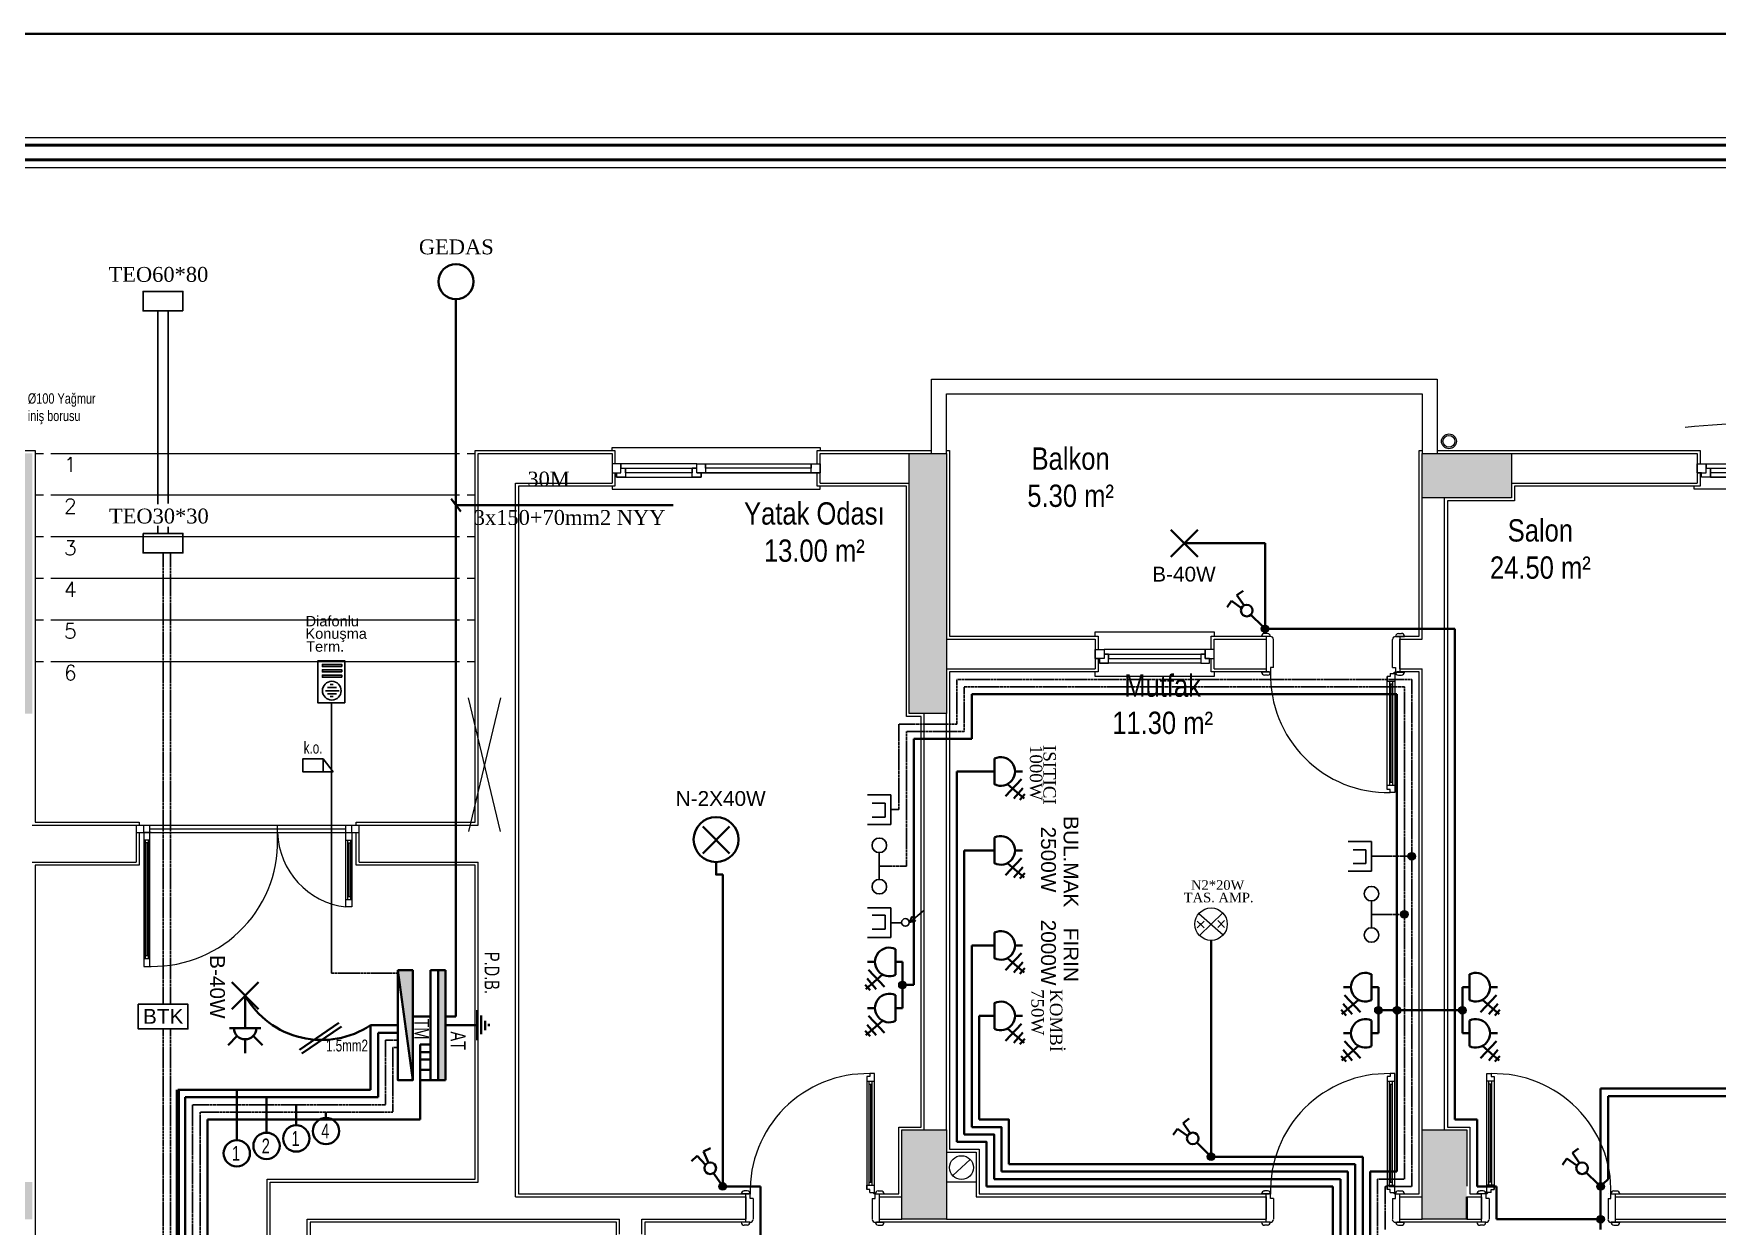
# Model space of a CAD drawing. Header units: metres. Extents: x 134072 to 172200, y 35728 to 38066.
# Drawn here: x 140836 to 141969, y 37264 to 38066 of the extents above; entities that cross this region are included whole.
import ezdxf
from ezdxf.enums import TextEntityAlignment as Align

# ---------------------------------------------------------------- set-up
doc = ezdxf.new("R2010")
doc.units = ezdxf.units.M
doc.linetypes.add('DASHED', pattern=[0.75, 0.5, -0.25])
for name, color, linetype in [('ANA', 10, 'Continuous'), ('den', 156, 'Continuous'), ('duvaR', 52, 'Continuous'), ('kapı', 129, 'Continuous'), ('Kolon', 175, 'Continuous'), ('pencere', 28, 'Continuous'), ('YAZI', 1, 'Continuous'), ('yazı', 7, 'Continuous')]:
    doc.layers.add(name, color=color, linetype=linetype)
for name, color, linetype, lineweight in [('baca', 161, 'Continuous', 20), ('Cizgi 20', 175, 'Continuous', 20), ('ELEKTRİK', 102, 'Continuous', 40), ('m_kuvvetliakım', 1, 'Continuous', 40), ('m_zayıfakım', 2, 'DASHED', 30), ('SEMBOL', 140, 'Continuous', 20), ('sıva', 145, 'Continuous', 5), ('Tarama 13', 221, 'Continuous', 13), ('Text 20', 253, 'Continuous', 20), ('Yagmur olugu', 201, 'Continuous', 15)]:
    doc.layers.add(name, color=color, linetype=linetype, lineweight=lineweight)
doc.styles.add('AKS', font='BOOKOS.TTF', dxfattribs={"height": 40})
doc.styles.add('BASLIK', font='arial.ttf', dxfattribs={"height": 0.08})
doc.styles.add('omr', font='ARIALN.TTF', dxfattribs={"height": 20})
doc.styles.add('ROMANT', font='arial.ttf', dxfattribs={"width": 0.75})
doc.styles.add('ROMANTUR', font='arial.ttf', dxfattribs={"width": 0.7})
doc.styles.get("Standard").update_dxf_attribs({"font": 'txt.shx'})
doc.styles.add('YAZI', font='times.ttf', dxfattribs={"height": 10.5})

# ---------------------------------------------------------------- blocks, each defined once
blk = doc.blocks.new('kapi')
at = {"layer": 'kapı'}
for p, q in [((42748.9, 28325.5), (42748.9, 28327.5)), ((42750.9, 28323.5), (42750.9, 28329.6)), ((42774.9, 28326.5), (42750.9, 28326.5)), ((42774.9, 28323.6), (42774.9, 28329.6)), ((42776.9, 28325.5), (42776.9, 28327.5)), ((42753.9, 28323.5), (42750.9, 28323.5)), ((42753.9, 28321.5), (42753.9, 28323.5)), ((42753.9, 28321.5), (42772.9, 28321.5)), ((42669.9, 28240), (42669.9, 28243)), ((42669.9, 28243), (42671.9, 28243)), ((42749.9, 28240), (42669.9, 28240)), ((42671.9, 28245), (42674.9, 28245)), ((42671.9, 28243), (42671.9, 28245)), ((42671.9, 28245), (42747.9, 28245)), ((42674.9, 28245), (42674.9, 28240)), ((42744.9, 28243.5), (42674.9, 28243.5)), ((42744.9, 28241.5), (42674.9, 28241.5)), ((42676.9, 28243.5), (42676.9, 28241.5)), ((42743, 28242.5), (42676.9, 28242.5)), ((42743, 28243.5), (42743, 28241.5)), ((42744.9, 28245), (42744.9, 28240)), ((42747.9, 28245), (42744.9, 28245)), ((42747.9, 28243), (42747.9, 28245)), ((42749.9, 28243), (42747.9, 28243)), ((42748.9, 28237.5), (42748.9, 28235.5)), ((42749.9, 28243), (42749.9, 28240)), ((42753.9, 28239.5), (42750.9, 28239.5)), ((42750.9, 28239.5), (42750.9, 28233.4)), ((42774.9, 28236.5), (42750.9, 28236.5)), ((42753.9, 28241.5), (42772.9, 28241.5)), ((42753.9, 28241.5), (42753.9, 28239.5)), ((42774.9, 28239.4), (42774.9, 28233.4)), ((42776.9, 28237.5), (42776.9, 28235.5))]:
    blk.add_line(p, q, dxfattribs=at)
blk.add_circle((42750.4, 28240), 0.5, dxfattribs=at)
for centre, radius, start, end in [((42751.1, 28327.5), 2.16, 94.4027, 179.1752), ((42774.8, 28327.5), 2.16, 0.8274, 85.5947), ((42748.9, 28244.5), 79, 88.5661, 181.1371), ((42750.9, 28325.5), 2, 180, 269.8869), ((42772.7, 28323.7), 2.19, 274.9061, 358.5815), ((42774.9, 28325.6), 2.01, 270.2023, 356.1969), ((42750.9, 28237.5), 2, 90.1131, 180), ((42751.1, 28235.5), 2.16, 180.8248, 265.5973), ((42772.7, 28239.3), 2.19, 1.4185, 85.0939), ((42774.9, 28237.4), 2.01, 3.8031, 89.7977), ((42774.8, 28235.5), 2.16, 274.4053, 359.1726)]:
    blk.add_arc(centre, radius, start, end, dxfattribs=at)
blk = doc.blocks.new('m-tablo')
at = {"layer": 'm_kuvvetliakım'}
blk.add_hatch(color=3, dxfattribs=at).paths.add_polyline_path([(37, 0), (37, 10), (-37, 0)])
at = {"layer": 'm_kuvvetliakım', "color": 3}
blk.add_line((37, 10), (-37, 0), dxfattribs=at)
blk.add_lwpolyline([(37, 10), (37, 0), (-37, 0), (-37, 10)], close=True, dxfattribs=at)
blk = doc.blocks.new('m-anatablo')
at = {"layer": 'm_kuvvetliakım'}
blk.add_hatch(color=3, dxfattribs=at).paths.add_polyline_path([(37, 0), (37, 5), (-37, 5), (-37, 0)])
at = {"layer": 'm_kuvvetliakım', "color": 3}
for p, q in [((-37, 0), (-37, 10)), ((-37, 10), (37, 10)), ((37, 5), (-37, 5)), ((37, 0), (-37, 0)), ((37, 10), (37, 0))]:
    blk.add_line(p, q, dxfattribs=at)
blk = doc.blocks.new('m-toprakçubuk')
at = {"layer": 'm_kuvvetliakım', "color": 3}
for p, q in [((0, 0.3), (0, -21.4)), ((10.1, -21.4), (-10.1, -21.4)), ((6.5, -24), (-6, -24)), ((3, -26.6), (-3.2, -26.6)), ((1, -29.2), (-0.7, -29.2))]:
    blk.add_line(p, q, dxfattribs=at)
blk = doc.blocks.new('m-btk')
at = {"layer": 'm_zayıfakım', "color": 2, "linetype": 'Continuous', "ltscale": 100}
blk.add_lwpolyline([(-16.7, 16.6), (16.7, 16.6), (16.7, 0), (-16.7, 0)], close=True, dxfattribs=at)
at = {"layer": 'm_zayıfakım', "color": 4, "linetype": 'Continuous', "ltscale": 100, "style": 'ROMANTUR', "flags": 8}
blk.add_attdef('BTK', text='', height=10, dxfattribs=at).set_placement((0.1, 3.3), align=Align.CENTER)
blk = doc.blocks.new('m-diafon')
at = {"layer": 'm_zayıfakım', "color": 1, "linetype": 'Continuous', "ltscale": 100}
for points in [[(9, 0), (-9, 0), (-9, -28.3), (9, -28.3)], [(7, -17.2), (-6, -17.2), (-6, -18.7), (7, -18.7)], [(7, -20.8), (-6, -20.8), (-6, -22.3), (7, -22.3)], [(7, -24.4), (-6, -24.4), (-6, -25.9), (7, -25.9)]]:
    blk.add_lwpolyline(points, close=True, dxfattribs=at)
for points in [[(5.2, -8.2), (-3.9, -8.2)], [(3.5, -6.1), (-2.6, -6.1)], [(3.5, -10.3), (-2.6, -10.3)], [(1.3, -4.2), (-0.9, -4.2)], [(1.3, -12.3), (-0.9, -12.3)]]:
    blk.add_lwpolyline(points, dxfattribs=at)
blk.add_circle((0.3, -8.2), 6.3, dxfattribs=at)
blk = doc.blocks.new('m-kapıotamat')
at = {"layer": 'm_zayıfakım', "color": 3, "linetype": 'Continuous', "ltscale": 100}
for p, q in [((20.4, -4.3), (13.6, 4.3)), ((13.6, -4.3), (20.4, -4.3))]:
    blk.add_line(p, q, dxfattribs=at)
blk.add_lwpolyline([(13.6, 4.3), (0, 4.3), (0, -4.3), (13.6, -4.3)], close=True, dxfattribs=at)
blk = doc.blocks.new('m-J1')
at = {"layer": 'm_kuvvetliakım'}
for p, q in [((-9, -9), (9, 9)), ((-9, 9), (9, -9))]:
    blk.add_line(p, q, dxfattribs=at)
blk = doc.blocks.new('m-sensör')
at = {"layer": 'm_kuvvetliakım', "color": 4}
for p, q in [((-5.3, 5.3), (-11.5, 11.5)), ((-0.1, 0), (-0.1, 10.6)), ((-0.1, 0), (-0.1, -10.6)), ((-7.5, 0), (-16.8, 0)), ((-5.3, -5.4), (-11.4, -11.6))]:
    blk.add_line(p, q, dxfattribs=at)
blk.add_arc((0, 0), 7.49, 90.2245, 269.7755, dxfattribs=at)
blk = doc.blocks.new('m-priz')
at = {"layer": 'm_kuvvetliakım'}
for p, q in [((0, 13.9), (0, 18.8)), ((16.7, 7.4), (5.3, 18.1)), ((8.5, 8.7), (18.2, 19.9)), ((18.2, 13), (11.2, 19.1)), ((19, 17.1), (15.3, 20.4)), ((8.7, 0), (-8.7, 0))]:
    blk.add_line(p, q, dxfattribs=at)
blk.add_arc((0, 4.2), 9.63, 333.9421, 206.0579, dxfattribs=at)
blk = doc.blocks.new('m-komutatör')
at = {"layer": 'm_kuvvetliakım', "color": 6}
for p, q in [((-24.8, 4), (-23.5, 12.1)), ((-12, 2), (-24.8, 4)), ((-12, -1.9), (-24.9, -4.1)), ((-24.9, -4.1), (-23.6, -12.2))]:
    blk.add_line(p, q, dxfattribs=at)
blk.add_circle((-6.2, 0), 6.17, dxfattribs=at)
blk = doc.blocks.new('m-anten')
at = {"layer": 'm_zayıfakım', "color": 30, "linetype": 'Continuous', "ltscale": 100}
for p, q in [((10, 0), (-10, 0)), ((-10, 0), (-10, -15.6)), ((10, -15.6), (10, 0)), ((-5, -3.7), (-5, -12.4)), ((4.4, -3.7), (-5, -3.7)), ((4.4, -12.4), (4.4, -3.7))]:
    blk.add_line(p, q, dxfattribs=at)
blk = doc.blocks.new('m-telefon')
at = {"layer": 'm_zayıfakım', "color": 2, "linetype": 'Continuous', "ltscale": 100}
blk.add_line((-9, 0), (9, 0), dxfattribs=at)
for centre in [(-13.9, 0), (13.9, 0)]:
    blk.add_circle(centre, 4.9, dxfattribs=at)
blk = doc.blocks.new('m-avize')
at = {"layer": 'm_kuvvetliakım', "color": 1}
for p, q in [((9, -9), (-9, 9)), ((-9, -9), (9, 9))]:
    blk.add_line(p, q, dxfattribs=at)
blk.add_circle((0, 0.3), 15.1, dxfattribs=at)
blk = doc.blocks.new('m-tv')
at = {"layer": 'm_zayıfakım', "color": 30, "linetype": 'Continuous', "ltscale": 100}
for p, q in [((-0.2, 12.7), (-8.3, 22.3)), ((-1, 16.7), (-4.1, 14.2)), ((-0.2, 12.7), (-4.1, 14.2)), ((-0.2, 12.7), (-1, 16.7)), ((10, 0), (-10, 0)), ((-10, 0), (-10, -15.6)), ((0, 0), (0, 7.4)), ((10, 0), (10, -15.6)), ((10, -15.6), (10, 0)), ((-5, -3.7), (-5, -12.4)), ((4.4, -3.7), (-5, -3.7)), ((4.4, -12.4), (4.4, -3.7))]:
    blk.add_line(p, q, dxfattribs=at)
blk.add_circle((-0.2, 9.9), 2.55, dxfattribs=at)

msp = doc.modelspace()

# ---------------------------------------------------------------- hatches: boundary and pattern name
at = {"layer": 'SEMBOL'}
for points in [[(141666.9, 37666.1, -1), (141661.8, 37666.1, -1)], [(141765.5, 37513.2, -1), (141760.4, 37513.2, -1)], [(141760.5, 37474.1, -1), (141755.4, 37474.1, -1)], [(141423, 37426.6, -1), (141417.9, 37426.6, -1)], [(141743.2, 37409.6, -1), (141738.1, 37409.6, -1)], [(141755.6, 37409.6, -1), (141750.5, 37409.6, -1)], [(141794.5, 37409.6, 1), (141799.6, 37409.6, 1)], [(141630.6, 37311.1, -1), (141625.5, 37311.1, -1)], [(141297, 37291.5, -1), (141302, 37290.6, -1)], [(141892.5, 37291.1, -1), (141887.4, 37291.1, -1)], [(141892.5, 37269.1, -1), (141887.4, 37269.1, -1)]]:
    msp.add_hatch(color=1, dxfattribs=at).paths.add_polyline_path(points)
at = {"layer": 'Tarama 13'}
h = msp.add_hatch(dxfattribs=at)
h.set_pattern_fill('ANSI33,_O', color=256, scale=2)
h.set_pattern_definition([(45, (114691.315, 22063.553), (-8.980256, 8.980256), []), (45, (114700.295, 22063.553), (-8.980256, 8.980256), [6.35, -3.175])])
h.paths.add_polyline_path([(140035, 37659.1), (140005, 37659.1), (140005, 37599.1), (140035, 37599.1)])
h.paths.add_polyline_path([(140490, 37659.1), (140460, 37659.1), (140460, 37599.1), (140490, 37599.1)])
h.paths.add_polyline_path([(140835, 37784.1), (140810, 37784.1), (140810, 37609.1), (140835, 37609.1)])
h.paths.add_polyline_path([(141450, 37784.1), (141425, 37784.1), (141425, 37609.1), (141450, 37609.1)])
h.paths.add_polyline_path([(141450, 37329.1), (141420, 37329.1), (141420, 37269.1), (141450, 37269.1)])
h.paths.add_polyline_path([(141450, 37084.1), (141425, 37084.1), (141425, 37009.1), (141450, 37009.1)])
h.paths.add_polyline_path([(140835, 37084.1), (140810, 37084.1), (140810, 37009.1), (140835, 37009.1)])
h.paths.add_polyline_path([(140835, 37294.1), (140605, 37294.1), (140605, 37269.1), (140835, 37269.1)])
h.paths.add_polyline_path([(140490, 37084.1), (140315, 37084.1), (140315, 37059.1), (140490, 37059.1)])
h.paths.add_polyline_path([(140035, 37119.1), (140005, 37119.1), (140005, 37059.1), (140035, 37059.1)])
h.paths.add_polyline_path([(140835, 36859.1), (140810, 36859.1), (140810, 36784.1), (140835, 36784.1)])
h.paths.add_polyline_path([(140835, 36599.1), (140805, 36599.1), (140805, 36539.1), (140835, 36539.1)])
h.paths.add_polyline_path([(140835, 36259.1), (140810, 36259.1), (140810, 36084.1), (140835, 36084.1)])
h.paths.add_polyline_path([(140365, 36214.1), (140305, 36214.1), (140305, 36184.1), (140365, 36184.1)])
h.paths.add_polyline_path([(140035, 36244.1), (140005, 36244.1), (140005, 36184.1), (140035, 36184.1)])
h.paths.add_polyline_path([(140035, 36634.1), (140005, 36634.1), (140005, 36574.1), (140035, 36574.1)])
h.paths.add_polyline_path([(140365, 36599.1), (140305, 36599.1), (140305, 36569.1), (140365, 36569.1)])
h.paths.add_polyline_path([(141450, 36599.1), (141420, 36599.1), (141420, 36539.1), (141450, 36539.1)])
h.paths.add_polyline_path([(141450, 36259.1), (141425, 36259.1), (141425, 36084.1), (141450, 36084.1)])
h.paths.add_polyline_path([(141830, 36114.1), (141770, 36114.1), (141770, 36084.1), (141830, 36084.1)])
h.paths.add_polyline_path([(141800, 36599.1), (141770, 36599.1), (141770, 36539.1), (141800, 36539.1)])
h.paths.add_polyline_path([(141930, 36809.1), (141755, 36809.1), (141755, 36784.1), (141930, 36784.1)])
h.paths.add_polyline_path([(141450, 36859.1), (141425, 36859.1), (141425, 36784.1), (141450, 36784.1)])
h.paths.add_polyline_path([(142320, 36114.1), (142260, 36114.1), (142260, 36084.1), (142320, 36084.1)])
h.paths.add_polyline_path([(142420, 36599.1), (142295, 36599.1), (142295, 36574.1), (142420, 36574.1)])
h.paths.add_polyline_path([(142420, 36964.1), (142390, 36964.1), (142390, 36904.1), (142420, 36904.1)])
h.paths.add_polyline_path([(142420, 37294.1), (142295, 37294.1), (142295, 37269.1), (142420, 37269.1)])
h.paths.add_polyline_path([(141800, 37329.1), (141770, 37329.1), (141770, 37269.1), (141800, 37269.1)])
h.paths.add_polyline_path([(141930, 37084.1), (141755, 37084.1), (141755, 37059.1), (141930, 37059.1)])
h.paths.add_polyline_path([(142320, 37784.1), (142260, 37784.1), (142260, 37754.1), (142320, 37754.1)])
h.paths.add_polyline_path([(141830, 37784.1), (141770, 37784.1), (141770, 37754.1), (141830, 37754.1)])

# ---------------------------------------------------------------- linework, layer by layer
at = {"lineweight": 20}
for p, q in [((137518.3, 37996.4, 127785.9), (153740.3, 37996.4, 127785.9)), ((139766.6, 37976.4, 127785.9), (142625.2, 37976.4, 127785.9))]:
    msp.add_line(p, q, dxfattribs=at)
at = {"lineweight": 50}
for p, q in [((137523.3, 37991.4, 127785.9), (153732.7, 37991.4, 127785.9)), ((139761.6, 37981.4, 127785.9), (142630.2, 37981.4, 127785.9))]:
    msp.add_line(p, q, dxfattribs=at)
for p, q in [((141150, 37619.6), (141128.4, 37529.8)), ((141150, 37529.8), (141128.4, 37619.6))]:
    msp.add_line(p, q)
at = {"layer": 'ANA'}
for p, q in [((141623.3, 37469.6), (141618.7, 37465)), ((141618.7, 37469.6), (141623.3, 37465)), ((141632.5, 37469.9), (141637, 37465.3)), ((141637, 37469.9), (141632.5, 37465.3))]:
    msp.add_line(p, q, dxfattribs=at)
msp.add_circle((141628, 37467.5), 10.9, dxfattribs=at)
at = {"layer": 'baca', "linetype": 'ByBlock'}
for p, q in [((141450, 37314.1), (141470, 37314.1)), ((141470, 37314.1), (141470, 37294.1))]:
    msp.add_line(p, q, dxfattribs=at)
at = {"layer": 'baca'}
msp.add_line((141466, 37309.2), (141454.2, 37298.4), dxfattribs=at)
msp.add_circle((141460.1, 37303.8), 8, dxfattribs=at)
at = {"layer": 'Cizgi 20'}
for points in [[(141440, 37784.1), (141440, 37834.1), (141780, 37834.1), (141780, 37784.1)], [(141450, 37784.1), (141450, 37824.1), (141770, 37824.1), (141770, 37784.1)]]:
    msp.add_lwpolyline(points, dxfattribs=at)
at = {"layer": 'den'}
for p, q in [((140837, 37784.1), (140842.5, 37784.1)), ((140847.5, 37784.1), (141122.5, 37784.1)), ((140847.5, 37784.1), (141122.5, 37784.1)), ((141127.5, 37784.1), (141133, 37784.1)), ((140837, 37756.1), (140842.5, 37756.1)), ((140847.5, 37756.1), (141122.5, 37756.1)), ((141127.5, 37756.1), (141133, 37756.1)), ((140837, 37728.1), (140842.5, 37728.1)), ((140847.5, 37728.1), (141122.5, 37728.1)), ((141127.5, 37728.1), (141133, 37728.1)), ((140837, 37700.1), (140842.5, 37700.1)), ((140847.5, 37700.1), (141122.5, 37700.1)), ((141127.5, 37700.1), (141133, 37700.1)), ((140837, 37672.1), (140842.5, 37672.1)), ((140847.5, 37672.1), (141122.5, 37672.1)), ((141127.5, 37672.1), (141133, 37672.1)), ((140837, 37644.1), (140842.5, 37644.1)), ((140847.5, 37644.1), (141122.5, 37644.1)), ((140847.5, 37644.1), (141122.5, 37644.1)), ((141127.5, 37644.1), (141133, 37644.1))]:
    msp.add_line(p, q, dxfattribs=at)
at = {"layer": 'den', "lineweight": 5}
for points in [[(141225, 37786.1), (141225, 37788.1), (141365, 37788.1), (141365, 37786.1)], [(141225, 37762.1), (141225, 37760.1), (141365, 37760.1), (141365, 37762.1)], [(142137, 37762.1), (142137, 37760.1), (141953, 37760.1), (141953, 37762.1)], [(141550, 37661.1), (141550, 37664.1), (141630, 37664.1), (141630, 37661.1)], [(141630, 37637.1), (141630, 37634.1), (141550, 37634.1), (141550, 37637.1)]]:
    msp.add_lwpolyline(points, dxfattribs=at)
msp.add_arc((142045, 36727.3), 1078.7, 84.7877, 95.2123, dxfattribs=at)
at = {"layer": 'duvaR'}
for p, q in [((141135, 37784.1), (141225, 37784.1)), ((141135, 37534.1), (141135, 37784.1)), ((141225, 37784.1), (141225, 37764.1)), ((141365, 37784.1), (141425, 37784.1)), ((141365, 37764.1), (141365, 37784.1)), ((141830, 37784.1), (141955, 37784.1)), ((141955, 37784.1), (141955, 37764.1)), ((141160, 37284.1), (141160, 37764.1)), ((141160, 37764.1), (141225, 37764.1)), ((141365, 37764.1), (141425, 37764.1)), ((141830, 37764.1), (141955, 37764.1)), ((141770, 37659.1), (141770, 37754.1)), ((141785, 37329.1), (141785, 37754.1)), ((141450, 37659.1), (141550, 37659.1)), ((141550, 37659.1), (141550, 37639.1)), ((141630, 37659.1), (141665, 37659.1)), ((141630, 37639.1), (141630, 37659.1)), ((141665, 37659.1), (141665, 37639.1)), ((141755, 37659.1), (141770, 37659.1)), ((141755, 37639.1), (141755, 37659.1)), ((141450, 37639.1), (141550, 37639.1)), ((141630, 37639.1), (141665, 37639.1)), ((141755, 37639.1), (141770, 37639.1)), ((141770, 37329.1), (141770, 37639.1)), ((141435, 37329.1), (141435, 37609.1)), ((141450, 37329.1), (141450, 37609.1)), ((140835, 37534.1), (140905, 37534.1)), ((140905, 37534.1), (140905, 37509.1)), ((141055, 37534.1), (141135, 37534.1)), ((141055, 37509.1), (141055, 37534.1)), ((140835, 37509.1), (140905, 37509.1)), ((141055, 37509.1), (141135, 37509.1)), ((141135, 37294.1), (141135, 37509.1)), ((140995, 37294.1), (141135, 37294.1)), ((140995, 37009.1), (140995, 37294.1)), ((141470, 37294.1), (141450, 37294.1)), ((141470, 37294.1), (141470, 37284.1)), ((141160, 37284.1), (141245, 37284.1)), ((141245, 37284.1), (141315, 37284.1)), ((141315, 37284.1), (141315, 37269.1)), ((141405, 37284.1), (141420, 37284.1)), ((141405, 37269.1), (141405, 37284.1)), ((141470, 37284.1), (141665, 37284.1)), ((141665, 37284.1), (141665, 37269.1)), ((141755, 37284.1), (141770, 37284.1)), ((141755, 37269.1), (141755, 37284.1)), ((141800, 37284.1), (141810, 37284.1)), ((141810, 37284.1), (141810, 37269.1)), ((141900, 37284.1), (142040, 37284.1)), ((141900, 37269.1), (141900, 37284.1)), ((141020, 37269.1), (141135, 37269.1)), ((141020, 37034.1), (141020, 37269.1)), ((141135, 37269.1), (141230, 37269.1)), ((141230, 37259.1), (141230, 37269.1)), ((141245, 37259.1), (141245, 37269.1)), ((141245, 37269.1), (141315, 37269.1)), ((141405, 37269.1), (141420, 37269.1)), ((141450, 37269.1), (141665, 37269.1)), ((141755, 37269.1), (141770, 37269.1)), ((141800, 37269.1), (141810, 37269.1)), ((141900, 37269.1), (142040, 37269.1))]:
    msp.add_line(p, q, dxfattribs=at)
at = {"layer": 'ELEKTRİK'}
msp.add_line((135359.3, 38066.3, 127785.9), (172199.8, 38066.3, 127785.9), dxfattribs=at)
at = {"layer": 'kapı', "lineweight": 5}
for p, q in [((140905, 37534.1), (141000, 37534.1)), ((140910, 37529.1), (140910, 37534.1)), ((140914, 37529.1), (140914, 37534.1)), ((141000, 37529.1), (141000, 37534.1)), ((141000, 37534.1), (141055, 37534.1)), ((141046, 37529.1), (141046, 37534.1)), ((141050, 37529.1), (141050, 37534.1)), ((140905, 37529.1), (141055, 37529.1)), ((140915, 37529.1), (140910, 37529.1)), ((140910, 37529.1), (140910, 37439.1)), ((140914, 37524.1), (140910, 37524.1)), ((140911, 37524.1), (140911, 37444.1)), ((140913, 37524.1), (140913, 37444.1)), ((140914, 37531.6), (141046, 37531.6)), ((140914, 37439.1), (140914, 37529.1)), ((141045, 37529.1), (141050, 37529.1)), ((141046, 37479.1), (141046, 37529.1)), ((141046, 37524.1), (141050, 37524.1)), ((141047, 37524.1), (141047, 37484.1)), ((141049, 37524.1), (141049, 37484.1)), ((141050, 37529.1), (141050, 37479.1)), ((140913, 37522.1), (140911, 37522.1)), ((140912, 37522.1), (140912, 37446.1)), ((141047, 37522.1), (141049, 37522.1)), ((141048, 37522.1), (141048, 37486.1)), ((141046, 37484.1), (141050, 37484.1)), ((141050, 37479.1), (141046, 37479.1)), ((141047, 37486.1), (141049, 37486.1)), ((140914, 37444.1), (140910, 37444.1)), ((140913, 37446.1), (140911, 37446.1)), ((140910, 37439.1), (140915, 37439.1))]:
    msp.add_line(p, q, dxfattribs=at)
at = {"layer": 'kapı'}
for p, q in [((141396.5, 37365), (141396.5, 37362)), ((141398.5, 37365), (141396.5, 37365)), ((141396.5, 37365), (141396.5, 37289.1)), ((141401.5, 37367), (141398.5, 37367)), ((141398.5, 37367), (141398.5, 37365)), ((141401.5, 37287.1), (141401.5, 37367)), ((141746.5, 37365), (141746.5, 37362)), ((141748.5, 37365), (141746.5, 37365)), ((141746.5, 37365), (141746.5, 37289.1)), ((141751.5, 37367), (141748.5, 37367)), ((141748.5, 37367), (141748.5, 37365)), ((141751.5, 37287.1), (141751.5, 37367)), ((141813.4, 37367), (141816.4, 37367)), ((141813.4, 37287.1), (141813.4, 37367)), ((141816.4, 37367), (141816.4, 37365)), ((141816.4, 37365), (141818.4, 37365)), ((141818.4, 37365), (141818.4, 37362)), ((141818.4, 37365), (141818.4, 37289.1)), ((141396.5, 37362), (141401.5, 37362)), ((141398, 37292.1), (141398, 37362)), ((141398, 37360), (141400, 37360)), ((141399, 37294), (141399, 37360)), ((141400, 37292.1), (141400, 37362)), ((141746.5, 37362), (141751.5, 37362)), ((141748, 37292.1), (141748, 37362)), ((141748, 37360), (141750, 37360)), ((141749, 37294), (141749, 37360)), ((141750, 37292.1), (141750, 37362)), ((141818.4, 37362), (141813.4, 37362)), ((141814.9, 37292.1), (141814.9, 37362)), ((141816.9, 37360), (141814.9, 37360)), ((141815.9, 37294), (141815.9, 37360)), ((141816.9, 37292.1), (141816.9, 37362)), ((141318, 37286.1), (141311.8, 37286.1)), ((141316, 37288.1), (141314, 37288.1)), ((141315, 37267.1), (141315, 37286.1)), ((141318, 37283.1), (141318, 37286.1)), ((141396.5, 37292.1), (141401.5, 37292.1)), ((141396.5, 37289.1), (141396.5, 37292.1)), ((141398.5, 37289.1), (141396.5, 37289.1)), ((141398, 37294), (141400, 37294)), ((141398.5, 37287.1), (141398.5, 37289.1)), ((141398.5, 37287.1), (141401.5, 37287.1)), ((141402, 37283.1), (141402, 37286.1)), ((141402, 37286.1), (141408.1, 37286.1)), ((141404, 37288.1), (141406, 37288.1)), ((141405, 37267.1), (141405, 37286.1)), ((141668, 37286.1), (141661.8, 37286.1)), ((141666, 37288.1), (141664, 37288.1)), ((141665, 37267.1), (141665, 37286.1)), ((141668, 37283.1), (141668, 37286.1)), ((141746.5, 37292.1), (141751.5, 37292.1)), ((141746.5, 37289.1), (141746.5, 37292.1)), ((141748.5, 37289.1), (141746.5, 37289.1)), ((141748, 37294), (141750, 37294)), ((141748.5, 37287.1), (141748.5, 37289.1)), ((141748.5, 37287.1), (141751.5, 37287.1)), ((141752, 37283.1), (141752, 37286.1)), ((141752, 37286.1), (141758.1, 37286.1)), ((141754, 37288.1), (141756, 37288.1)), ((141755, 37267.1), (141755, 37286.1)), ((141813, 37286.1), (141806.8, 37286.1)), ((141811, 37288.1), (141809, 37288.1)), ((141810, 37267.1), (141810, 37286.1)), ((141813, 37283.1), (141813, 37286.1)), ((141818.4, 37292.1), (141813.4, 37292.1)), ((141816.4, 37287.1), (141813.4, 37287.1)), ((141816.9, 37294), (141814.9, 37294)), ((141816.4, 37289.1), (141818.4, 37289.1)), ((141816.4, 37287.1), (141816.4, 37289.1)), ((141818.4, 37289.1), (141818.4, 37292.1)), ((141897, 37283.1), (141897, 37286.1)), ((141897, 37286.1), (141903.1, 37286.1)), ((141899, 37288.1), (141901, 37288.1)), ((141900, 37267.1), (141900, 37286.1)), ((141320, 37283.1), (141318, 37283.1)), ((141320, 37283.1), (141320, 37269.1)), ((141400, 37283.1), (141400, 37269.1)), ((141400, 37283.1), (141402, 37283.1)), ((141670, 37283.1), (141668, 37283.1)), ((141670, 37283.1), (141670, 37269.1)), ((141750, 37283.1), (141750, 37269.1)), ((141750, 37283.1), (141752, 37283.1)), ((141815, 37283.1), (141813, 37283.1)), ((141815, 37283.1), (141815, 37269.1)), ((141895, 37283.1), (141895, 37269.1)), ((141895, 37283.1), (141897, 37283.1)), ((141317.8, 37267.1), (141311.8, 37267.1)), ((141316, 37265.1), (141314, 37265.1)), ((141402.1, 37267.1), (141408.1, 37267.1)), ((141404, 37265.1), (141406, 37265.1)), ((141667.8, 37267.1), (141661.8, 37267.1)), ((141666, 37265.1), (141664, 37265.1)), ((141752.1, 37267.1), (141758.1, 37267.1)), ((141754, 37265.1), (141756, 37265.1)), ((141812.8, 37267.1), (141806.8, 37267.1)), ((141811, 37265.1), (141809, 37265.1)), ((141897.1, 37267.1), (141903.1, 37267.1)), ((141899, 37265.1), (141901, 37265.1))]:
    msp.add_line(p, q, dxfattribs=at)
for centre in [(141401.5, 37286.6), (141751.5, 37286.6), (141813.4, 37286.6)]:
    msp.add_circle(centre, 0.5, dxfattribs=at)
at = {"layer": 'kapı', "lineweight": 5}
for centre, radius, start, end in [((140916.1, 37523.1), 84, 269.2039, 4.0414), ((141052.2, 37531), 52.3, 182.092, 263.1361)]:
    msp.add_arc(centre, radius, start, end, dxfattribs=at)
at = {"layer": 'kapı'}
for centre, radius, start, end in [((141396.9, 37288), 79, 88.8629, 181.4339), ((141746.9, 37288), 79, 88.8629, 181.4339), ((141818, 37288), 79, 358.5661, 91.1371), ((141314, 37285.9), 2.16, 90.8248, 175.5973), ((141316, 37286.1), 2, 0.1131, 90), ((141404, 37286.1), 2, 90, 179.8869), ((141405.9, 37285.9), 2.16, 4.4027, 89.1752), ((141664, 37285.9), 2.16, 90.8248, 175.5973), ((141666, 37286.1), 2, 0.1131, 90), ((141754, 37286.1), 2, 90, 179.8869), ((141755.9, 37285.9), 2.16, 4.4027, 89.1752), ((141809, 37285.9), 2.16, 90.8248, 175.5973), ((141811, 37286.1), 2, 0.1131, 90), ((141899, 37286.1), 2, 90, 179.8869), ((141900.9, 37285.9), 2.16, 4.4027, 89.1752), ((141314, 37267.2), 2.16, 184.4053, 269.1726), ((141315.8, 37267.1), 2.01, 273.8031, 359.7977), ((141317.8, 37269.2), 2.19, 271.4185, 355.0939), ((141402.1, 37269.2), 2.19, 184.9061, 268.5815), ((141404.1, 37267.1), 2.01, 180.2023, 266.1969), ((141405.9, 37267.2), 2.16, 270.8274, 355.5947), ((141664, 37267.2), 2.16, 184.4053, 269.1726), ((141665.8, 37267.1), 2.01, 273.8031, 359.7977), ((141667.8, 37269.2), 2.19, 271.4185, 355.0939), ((141752.1, 37269.2), 2.19, 184.9061, 268.5815), ((141754.1, 37267.1), 2.01, 180.2023, 266.1969), ((141755.9, 37267.2), 2.16, 270.8274, 355.5947), ((141809, 37267.2), 2.16, 184.4053, 269.1726), ((141810.8, 37267.1), 2.01, 273.8031, 359.7977), ((141812.8, 37269.2), 2.19, 271.4185, 355.0939), ((141897.1, 37269.2), 2.19, 184.9061, 268.5815), ((141899.1, 37267.1), 2.01, 180.2023, 266.1969), ((141900.9, 37267.2), 2.16, 270.8274, 355.5947)]:
    msp.add_arc(centre, radius, start, end, dxfattribs=at)
at = {"layer": 'Kolon'}
for p, q in [((141425, 37609.1), (141425, 37784.1)), ((141425, 37784.1), (141450, 37784.1)), ((141450, 37784.1), (141450, 37609.1)), ((141770, 37754.1), (141770, 37784.1)), ((141770, 37784.1), (141830, 37784.1)), ((141830, 37784.1), (141830, 37754.1)), ((141830, 37754.1), (141770, 37754.1)), ((141450, 37609.1), (141425, 37609.1)), ((141420, 37269.1), (141420, 37329.1)), ((141420, 37329.1), (141450, 37329.1)), ((141450, 37329.1), (141450, 37269.1)), ((141770, 37329.1), (141800, 37329.1)), ((141770, 37269.1), (141770, 37329.1)), ((141800, 37329.1), (141800, 37291.3)), ((141800, 37284.1), (141800, 37269.1)), ((141450, 37269.1), (141420, 37269.1)), ((141800, 37269.1), (141770, 37269.1))]:
    msp.add_line(p, q, dxfattribs=at)
at = {"layer": 'm_kuvvetliakım'}
for p, q in [((141120, 37465.2), (141120, 37887.8)), ((141467, 37592.1), (141467, 37622.1)), ((141753, 37301.1), (141753, 37622.1)), ((141428, 37426.6), (141428, 37592.1)), ((141467, 37592.1), (141428, 37592.1)), ((141482.3, 37570.2), (141457, 37570.2)), ((141482.3, 37517.1), (141462, 37517.1)), ((141120, 37465.2), (141120, 37405.5)), ((141482.3, 37453.2), (141467, 37453.2)), ((141420.4, 37442.1), (141415.7, 37442.1)), ((141420.4, 37442.1), (141420.4, 37411.1)), ((141740.6, 37425.1), (141735.9, 37425.1)), ((141740.6, 37425.1), (141740.6, 37394.1)), ((141797.1, 37425.1), (141797.1, 37394.1)), ((141797.1, 37425.1), (141801.8, 37425.1)), ((141420.4, 37411.1), (141415.7, 37411.1)), ((141753.1, 37409.6), (141740.6, 37409.6)), ((141753.1, 37409.6), (141775.1, 37409.6)), ((141760.1, 37409.6), (141775.1, 37409.6)), ((141775.1, 37409.6), (141794.5, 37409.6)), ((141103, 37405.5), (141091, 37405.5)), ((141112.7, 37405.5), (141120, 37405.5)), ((141482.3, 37405.8), (141472, 37405.8)), ((141081.1, 37394.5), (141067.6, 37394.5)), ((141067.6, 37394.5), (141067.6, 37351.1)), ((141740.6, 37394.1), (141735.9, 37394.1)), ((141797.1, 37394.1), (141801.8, 37394.1)), ((141103, 37386.5), (141096, 37386.5)), ((141096, 37386.5), (141096, 37376.5)), ((141103, 37381.5), (141096, 37381.5)), ((141103, 37376.5), (141096, 37376.5)), ((141096, 37376.5), (141096, 37362.5)), ((141103, 37369.5), (141096, 37369.5)), ((141103, 37362.5), (141096, 37362.5)), ((141096, 37362.5), (141096, 37356.1)), ((141096, 37336.1), (141096, 37356.1)), ((141067.6, 37351.1), (140937.9, 37351.1)), ((140937.9, 37351.1), (140937.9, 36921)), ((141096, 37336.1), (140952.9, 37336.1)), ((140952.9, 37336.1), (140952.9, 36936)), ((141715, 37296.1), (141715, 37237.1)), ((141720, 37301.1), (141720, 37242.1)), ((141725, 37247.1), (141725, 37306.1)), ((141735, 37301.1), (141753, 37301.1)), ((141735, 37252.1), (141735, 37301.1)), ((141710, 37291.1), (141710, 37232.1)), ((141800, 37284.1), (141800, 37269.1))]:
    msp.add_line(p, q, dxfattribs=at)
at = {"layer": 'm_kuvvetliakım', "color": 4}
for p, q in [((141116.8, 37753.5), (141123.3, 37745.1)), ((141120, 37749.3), (141266.1, 37749.3)), ((140978.2, 37397.6), (140978.2, 37419.4))]:
    msp.add_line(p, q, dxfattribs=at)
at = {"layer": 'm_kuvvetliakım', "color": 6}
for p, q in [((141654.8, 37675.6), (141662.5, 37667.9)), ((141618.5, 37320.6), (141626.2, 37312.9)), ((141293.3, 37300.1), (141298.1, 37293.2)), ((141880.4, 37300.6), (141888.2, 37292.9))]:
    msp.add_line(p, q, dxfattribs=at)
at = {"layer": 'm_kuvvetliakım', "color": 5}
for p, q in [((141664.3, 37666.1), (141792, 37666.1)), ((141792, 37666.1), (141792, 37336.1)), ((141299.5, 37500.8), (141299.5, 37293.6)), ((141620.9, 37467.4), (141621.2, 37467.4)), ((141628, 37456.6), (141628, 37311.1)), ((141041.3, 37401.1), (141014.8, 37383.1)), ((141043, 37398.6), (141016.4, 37380.6)), ((141081.1, 37399.5), (141062.6, 37399.5)), ((141062.6, 37399.5), (141062.6, 37356.1)), ((140933, 37356.1), (141062.6, 37356.1)), ((140972.6, 37322.3), (140972.6, 37356.1)), ((141890, 37293.6), (141890, 37356.9)), ((141890, 37356.9), (142003.1, 37356.9)), ((140992.6, 37327.3), (140992.6, 37351.1)), ((141012.6, 37332.3), (141012.6, 37346.1)), ((141895, 37296.1), (141895, 37351.9)), ((141895, 37351.9), (142062.7, 37351.9)), ((141032.6, 37337.3), (141032.6, 37341.1)), ((141792, 37336.1), (141807, 37336.1)), ((141807, 37336.1), (141807, 37291.1)), ((141730, 37252.1), (141730, 37311.1)), ((141299.5, 37298.6), (141299.5, 37293.6)), ((141891.8, 37292.9), (141895, 37296.1)), ((141299.5, 37291.1), (141325, 37291.1)), ((141325, 37291.1), (141325, 37181.1)), ((141807, 37291.1), (141820, 37291.1)), ((141820, 37291.1), (141820, 37269.1)), ((141890, 37288.5), (141890, 37262.1))]:
    msp.add_line(p, q, dxfattribs=at)
for points in [[(141664.3, 37723.6), (141610, 37723.6)], [(141664.3, 37668.6), (141664.3, 37723.6)], [(141299.5, 37500.8), (141295, 37500.8), (141295, 37509.3)], [(141628, 37311.1), (141730, 37311.1)], [(141820, 37269.1), (141887.4, 37269.1)]]:
    msp.add_lwpolyline(points, dxfattribs=at)
at = {"layer": 'm_kuvvetliakım'}
for points in [[(141753, 37622.1), (141467, 37622.1)], [(141457, 37570.2), (141457, 37329.1), (141457, 37321.1)], [(141462, 37517.1), (141462, 37329.1), (141462, 37326.1)], [(141467, 37453.2), (141467, 37331.1)], [(141423, 37426.6), (141428, 37426.6)], [(141472, 37405.8), (141472, 37336.1)], [(141467, 37331.1), (141487, 37331.1), (141487, 37301.1)], [(141472, 37336.1), (141492, 37336.1), (141492, 37306.1)], [(141457, 37321.1), (141477, 37321.1), (141477, 37291.1)], [(141462, 37326.1), (141482, 37326.1), (141482, 37296.1)], [(141482, 37296.1), (141715, 37296.1)], [(141487, 37301.1), (141720, 37301.1)], [(141492, 37306.1), (141725, 37306.1)], [(141477, 37291.1), (141710, 37291.1)]]:
    msp.add_lwpolyline(points, dxfattribs=at)
at = {"layer": 'm_kuvvetliakım', "color": 5, "lineweight": 211}
msp.add_lwpolyline([(140933, 37356.1), (140933, 37326.1), (140933, 37321.1), (140933, 37296.1), (140933, 36916.3)], dxfattribs=at)
at = {"layer": 'm_kuvvetliakım', "color": 6}
msp.add_circle((141120, 37899.6), 11.8, dxfattribs=at)
at = {"layer": 'm_kuvvetliakım', "color": 5}
for centre in [(141012.6, 37323.4), (141032.6, 37328.4), (140972.6, 37313.4), (140992.6, 37318.4)]:
    msp.add_circle(centre, 8.85, dxfattribs=at)
msp.add_arc((141029.7, 37449), 59.4, 209.9109, 303.5784, dxfattribs=at)
at = {"layer": 'm_zayıfakım', "color": 3, "linetype": 'Continuous', "ltscale": 0.5}
for p, q in [((140919.4, 37879.9), (140919.4, 37750)), ((140926.4, 37879.9), (140926.4, 37750.3)), ((140919.4, 37735.4), (140919.4, 37730.3)), ((140926.4, 37734.8), (140926.4, 37730.3))]:
    msp.add_line(p, q, dxfattribs=at)
at = {"layer": 'm_zayıfakım', "color": 3}
for p, q in [((140923, 37413.7), (140923, 37717.2)), ((140928, 37413.7), (140928, 37717.2)), ((141036.2, 37434.6), (141081.1, 37434.6)), ((141081.1, 37389.5), (141072.6, 37389.5)), ((141072.6, 37389.5), (141072.6, 37346.1)), ((141072.6, 37346.1), (140942.9, 37346.1)), ((140942.9, 37346.1), (140942.9, 36926))]:
    msp.add_line(p, q, dxfattribs=at)
at = {"layer": 'm_zayıfakım', "color": 30}
for p, q in [((141457, 37602.1), (141457, 37632.1)), ((141763, 37632.1), (141753, 37632.1)), ((141763, 37291.1), (141763, 37632.1)), ((141418, 37544.5), (141418, 37602.1)), ((141457, 37602.1), (141418, 37602.1)), ((141412.5, 37544.5), (141418, 37544.5)), ((141745, 37291.1), (141745, 37262.1)), ((141745, 37291.1), (141763, 37291.1))]:
    msp.add_line(p, q, dxfattribs=at)
at = {"layer": 'm_zayıfakım'}
for p, q in [((141462, 37597.1), (141462, 37627.1)), ((141758, 37296.1), (141758, 37627.1)), ((141423, 37506.6), (141423, 37597.1)), ((141462, 37597.1), (141423, 37597.1)), ((141404.8, 37506.6), (141423, 37506.6)), ((141740, 37296.1), (141740, 37257.1)), ((141740, 37296.1), (141758, 37296.1))]:
    msp.add_line(p, q, dxfattribs=at)
at = {"layer": 'm_zayıfakım', "color": 3, "linetype": 'Continuous', "ltscale": 100}
msp.add_line((141036.2, 37434.6), (141036.2, 37616.3), dxfattribs=at)
at = {"layer": 'm_zayıfakım', "color": 32, "true_color": 0xcd6928}
for p, q in [((141081.1, 37384.5), (141077.6, 37384.5)), ((141077.6, 37384.5), (141077.6, 37341.1)), ((141077.6, 37341.1), (140947.9, 37341.1)), ((140947.9, 37341.1), (140947.9, 36931))]:
    msp.add_line(p, q, dxfattribs=at)
at = {"layer": 'm_zayıfakım', "color": 3, "linetype": 'Continuous', "ltscale": 0.5}
for points in [[(140936.4, 37879.9), (140936.4, 37893), (140909.6, 37893), (140909.6, 37879.9)], [(140909.5, 37730.3), (140909.5, 37717.2), (140936.4, 37717.2), (140936.4, 37730.3)]]:
    msp.add_lwpolyline(points, close=True, dxfattribs=at)
at = {"layer": 'm_zayıfakım', "color": 30}
for points in [[(141753, 37632.1), (141457, 37632.1)], [(141735.9, 37513.2), (141763, 37513.2)], [(140923, 37397.1), (140923, 37326.1), (140923, 37321.1), (140923, 37296.1), (140923, 36914.3)]]:
    msp.add_lwpolyline(points, dxfattribs=at)
at = {"layer": 'm_zayıfakım'}
for points in [[(141758, 37627.1), (141462, 37627.1)], [(141735.9, 37474.1), (141758, 37474.1)], [(140928, 37397.1), (140928, 37326.1), (140928, 37321.1), (140928, 37296.1), (140928.8, 36914.3)]]:
    msp.add_lwpolyline(points, dxfattribs=at)
at = {"layer": 'pencere'}
for points in [[(141282, 37771.1), (141282, 37777.1), (141365, 37777.1), (141365, 37771.1), (141359, 37771.1), (141359, 37777.1), (141359, 37774.1), (141288, 37774.1), (141288, 37777.1), (141288, 37771.1), (141282, 37771.1), (141365, 37771.1), (141285, 37771.1), (141285, 37768.1), (141279, 37768.1), (141279, 37774.1), (141282, 37774.1), (141282, 37777.1), (141225, 37777.1), (141225, 37771.1), (141231, 37771.1), (141231, 37777.1), (141231, 37774.1), (141282, 37774.1), (141279, 37774.1), (141279, 37771.1), (141234, 37771.1), (141234, 37774.1), (141234, 37768.1), (141228, 37768.1), (141228, 37771.1), (141228, 37768.1), (141285, 37768.1), (141285, 37771.1)], [(141955, 37771.1), (141955, 37777.1), (142135, 37777.1)], [(142132, 37768.1), (141958, 37768.1), (141958, 37771.1), (141955, 37771.1), (141961, 37771.1), (141961, 37777.1), (141961, 37774.1), (142042, 37774.1)], [(142039, 37771.1), (141964, 37771.1), (141964, 37768.1), (141964, 37774.1), (141964, 37768.1), (142132, 37768.1)], [(141550, 37646.1), (141550, 37652.1), (141556, 37652.1), (141556, 37646.1), (141550, 37646.1), (141553, 37646.1), (141553, 37643.1), (141559, 37643.1), (141559, 37649.1), (141556, 37649.1), (141624, 37649.1), (141624, 37646.1), (141630, 37646.1), (141630, 37652.1), (141624, 37652.1), (141624, 37649.1), (141621, 37649.1), (141621, 37643.1), (141627, 37643.1), (141627, 37646.1), (141624, 37646.1), (141624, 37652.1), (141556, 37652.1), (141556, 37649.1), (141559, 37649.1), (141559, 37646.1), (141621, 37646.1), (141621, 37643.1), (141553, 37643.1)]]:
    msp.add_lwpolyline(points, dxfattribs=at)
at = {"layer": 'SEMBOL'}
for p, q in [((141134.9, 37487.3), (141134.9, 37504.3)), ((141619.7, 37474.6), (141636.2, 37460.3)), ((141635.9, 37475.1), (141620.3, 37459.8))]:
    msp.add_line(p, q, dxfattribs=at)
at = {"layer": 'SEMBOL', "color": 1}
for centre in [(141664.3, 37666.1), (141763, 37513.2), (141758, 37474.1), (141420.4, 37426.6), (141740.6, 37409.6), (141753.1, 37409.6), (141797.1, 37409.6), (141628, 37311.1), (141299.5, 37291.1), (141890, 37291.1), (141890, 37269.1)]:
    msp.add_circle(centre, 2.55, dxfattribs=at)
at = {"layer": 'sıva'}
for p, q in [((141768, 37752.1), (141768, 37786.1)), ((141768, 37786.1), (141770, 37786.1)), ((141363, 37762.1), (141363, 37771.1)), ((141423, 37762.1), (141363, 37762.1)), ((141423, 37607.1), (141423, 37762.1)), ((141957, 37762.1), (141832, 37762.1)), ((141832, 37762.1), (141832, 37752.1)), ((141957, 37771.1), (141957, 37762.1)), ((141768, 37661.1), (141768, 37752.1)), ((141832, 37752.1), (141787, 37752.1)), ((141787, 37752.1), (141787, 37331.1)), ((141753, 37661.1), (141768, 37661.1)), ((141768, 37637.1), (141753, 37637.1)), ((141768, 37329.1), (141768, 37637.1)), ((141433, 37607.1), (141423, 37607.1)), ((141433, 37331.1), (141433, 37607.1)), ((141053, 37507.1), (141053, 37529.1)), ((141133, 37507.1), (141053, 37507.1)), ((141133, 37296.1), (141133, 37507.1)), ((141418, 37286.1), (141418, 37331.1)), ((141418, 37331.1), (141433, 37331.1)), ((141787, 37331.1), (141802, 37331.1)), ((141802, 37331.1), (141802, 37286.1)), ((141768, 37286.1), (141768, 37329.1)), ((140993, 37007.1), (140993, 37296.1)), ((140993, 37296.1), (141133, 37296.1)), ((141403, 37286.1), (141403, 37286.1)), ((141403, 37286.1), (141418, 37286.1)), ((141753, 37286.1), (141753, 37286.1)), ((141753, 37286.1), (141768, 37286.1)), ((141802, 37286.1), (141809.5, 37286.1)), ((141135, 37267.1), (141022, 37267.1)), ((141022, 37267.1), (141022, 37036.1)), ((141228, 37267.1), (141135, 37267.1)), ((141228, 37257.1), (141228, 37267.1))]:
    msp.add_line(p, q, dxfattribs=at)
for points in [[(140820, 37786.1), (140837, 37786.1), (140837, 37609.1), (140837, 37536.1), (140907, 37536.1), (140907, 37534.1)], [(141053, 37534.1), (141053, 37536.1), (141133, 37536.1), (141133, 37786.1), (141227, 37786.1), (141227, 37777.1)], [(141363, 37777.1), (141363, 37786.1), (141425, 37786.1), (141440, 37786.1)], [(141450, 37786.1), (141452, 37786.1), (141452, 37661.1), (141552, 37661.1), (141552, 37652.1)], [(141780, 37786.1), (141830, 37786.1), (141957, 37786.1), (141957, 37777.1)], [(141227, 37771.1), (141227, 37762.1), (141162, 37762.1), (141162, 37534.1), (141162, 37286.1), (141245, 37286.1), (141317, 37286.1)], [(141167, 37749.3), (141167, 37749.1)], [(141628, 37652.1), (141628, 37661.1), (141667, 37661.1)], [(141552, 37646.1), (141552, 37637.1), (141452, 37637.1), (141452, 37609.1), (141452, 37329.1), (141452, 37316.1)], [(141667, 37637.1), (141667, 37637.1), (141628, 37637.1), (141628, 37646.1)], [(140907, 37529.1), (140907, 37507.1), (140837, 37507.1), (140837, 37294.1), (140837, 37269.1), (140837, 37084.1), (140837, 37007.1), (140808, 37007.1), (140808, 37084.1), (140808, 37267.1), (140637, 37267.1), (140637, 36982.1)], [(141897, 37286.1), (142040, 37286.1), (142293, 37286.1), (142293, 37296.1), (142298, 37296.1), (142298, 37436.1), (142307, 37436.1)], [(141452, 37316.1), (141472, 37316.1), (141472, 37286.1)], [(141472, 37286.1), (141667, 37286.1)], [(141317, 37267.1), (141247, 37267.1), (141247, 37257.1)], [(141667, 37267.1), (141450, 37267.1), (141420, 37267.1), (141403, 37267.1)], [(141809.5, 37267.1), (141800, 37267.1), (141770, 37267.1), (141753, 37267.1)], [(142038, 37242.1), (142038, 37267.1), (141897.1, 37267.1)]]:
    msp.add_lwpolyline(points, dxfattribs=at)
msp.add_lwpolyline([(141895.5, 37286.1), (141895.5, 37286.1)], close=True, dxfattribs=at)
at = {"layer": 'Yagmur olugu'}
for radius in [5, 4]:
    msp.add_circle((141788, 37792.2), radius, dxfattribs=at)

# ---------------------------------------------------------------- block references
at = {"layer": 'Defpoints', "rotation": 90}
msp.add_blockref('kapi', (169991.5, -5113.9), dxfattribs=at)
at = {"layer": 'm_kuvvetliakım'}
for name, p in [('m-J1', (141610, 37723.6)), ('m-avize', (141295, 37524.1))]:
    msp.add_blockref(name, p, dxfattribs=at)
at = {"layer": 'm_kuvvetliakım', "yscale": 0.6379656958762534, "zscale": 0.6379656958762534}
for p, xscale, rotation in [((141654.8, 37675.6), -0.6379656958762535, 134.9999999999999), ((141618.5, 37320.6), -0.6379656958762535, 134.9999999999999), ((141293.3, 37300.1), -0.6379656958762534, 124.3773599354201), ((141880.4, 37300.6), -0.6379656958762535, 134.9999999999999)]:
    msp.add_blockref('m-komutatör', p, dxfattribs=dict(at, xscale=xscale, rotation=rotation))
at = {"layer": 'm_kuvvetliakım'}
for name, p, rotation in [('m-priz', (141482.3, 37570.2), 270), ('m-priz', (141482.3, 37517.1), 270), ('m-priz', (141482.3, 37453.2), 270), ('m-tablo', (141091, 37399.5), 90.00000000000001), ('m-anatablo', (141113, 37399.5), 90.00000000000001), ('m-priz', (141801.8, 37425.1), 270), ('m-J1', (140978.2, 37419.4), 90), ('m-toprakçubuk', (141113, 37399.5), 90.00000000000001), ('m-priz', (141482.3, 37405.8), 270), ('m-priz', (141801.8, 37394.1), 270), ('m-sensör', (140978.2, 37397.6), 90)]:
    msp.add_blockref(name, p, dxfattribs=dict(at, rotation=rotation))
at = {"layer": 'm_kuvvetliakım', "xscale": -1, "rotation": 90}
for p in [(141415.7, 37442.1), (141735.9, 37425.1), (141415.7, 37411.1), (141735.9, 37394.1)]:
    msp.add_blockref('m-priz', p, dxfattribs=at)
at = {"layer": 'm_zayıfakım', "color": 30, "xscale": -1}
for name, p, rotation in [('m-diafon', (141036.2, 37616.3), 180), ('m-anten', (141412.5, 37544.5), 270), ('m-anten', (141735.9, 37513.2), 270)]:
    msp.add_blockref(name, p, dxfattribs=dict(at, rotation=rotation))
at = {"layer": 'm_zayıfakım', "color": 30}
msp.add_blockref('m-kapıotamat', (141017, 37574.3), dxfattribs=at)
at = {"layer": 'm_zayıfakım', "color": 30, "rotation": 269.9999999999999}
for name, p in [('m-telefon', (141404.8, 37506.6)), ('m-telefon', (141735.9, 37474.1)), ('m-tv', (141412.5, 37468.5))]:
    msp.add_blockref(name, p, dxfattribs=at)
at = {"layer": 'm_zayıfakım', "color": 30}
ref = msp.add_blockref('m-btk', (140923, 37397.1), dxfattribs=at)
ref.add_attrib('BTK', 'BTK', dxfattribs={"color": 4, "linetype": 'Continuous', "ltscale": 100, "height": 10, "style": 'ROMANTUR'}).set_placement((140923.1, 37400.5), align=Align.CENTER)

# ---------------------------------------------------------------- texts
at = {"layer": 'm_kuvvetliakım', "color": 4}
for s, style, p in [('3x150+70mm2 NYY', 'AKS', (141132, 37736)), ('B-40W', 'ROMANTUR', (141588.4, 37697.9))]:
    msp.add_text(s, height=10, dxfattribs=dict(at, style=style)).set_placement(p)
at = {"layer": 'm_kuvvetliakım', "color": 4, "style": 'ROMANTUR'}
msp.add_text('B-40W', height=10, rotation=270, dxfattribs=at).set_placement((140954.6, 37446.7))
at = {"layer": 'm_kuvvetliakım', "color": 5, "style": 'ROMANTUR', "width": 0.7}
msp.add_text('1.5mm2', height=8, dxfattribs=at).set_placement((141032.6, 37381.9))
for s, p in [('4', (141032.1, 37328.4)), ('2', (140992.1, 37318.4)), ('1', (141012.1, 37323.4)), ('1', (140972.1, 37313.4))]:
    msp.add_text(s, height=9.95, dxfattribs=at).set_placement(p, align=Align.MIDDLE_CENTER)
at = {"layer": 'm_kuvvetliakım', "color": 4, "insert": (141095.1, 37917.8), "char_height": 10, "width": 112.25, "attachment_point": 7, "style": 'AKS'}
msp.add_mtext('GEDAS', dxfattribs=at)
at = {"layer": 'm_kuvvetliakım', "color": 4, "style": 'AKS', "flags": 8}
msp.add_attdef('30M', text=' ', height=10, dxfattribs=at).set_placement((141196.6, 37761.8), align=Align.RIGHT)
at = {"layer": 'm_kuvvetliakım', "color": 4, "style": 'ROMANTUR', "flags": 8}
msp.add_attdef('N-2X40W', text='N-2x40W', height=10, dxfattribs=at).set_placement((141298.1, 37547), align=Align.CENTER)
for tag, text, p in [('BUL.MAK', 'BUL.MAK', (141528.8, 37509.5)), ('2500W', '2500W', (141513.6, 37511)), ('2000W', '2000W', (141513.6, 37448.4)), ('FIRIN', 'FIRIN', (141528.8, 37446.9))]:
    msp.add_attdef(tag, text=text, height=10, rotation=270, dxfattribs=at).set_placement(p, align=Align.CENTER)
at = {"layer": 'm_kuvvetliakım', "color": 4, "style": 'BASLIK', "width": 0.7}
for tag, text, p in [('P.D.B.', 'P.D.B.', (141139.3, 37434.7)), ('TM', 'TM', (141092, 37397)), ('AT', 'AT', (141116.5, 37389.1))]:
    msp.add_attdef(tag, text=text, height=10, rotation=270, dxfattribs=at).set_placement(p, align=Align.CENTER)
at = {"layer": 'm_zayıfakım', "color": 4, "linetype": 'Continuous', "ltscale": 100, "style": 'ROMANTUR'}
for s, p in [('Diafonlu', (141018.9, 37667.8)), ('Konuşma', (141018.8, 37659.4)), ('Term.', (141019.3, 37650.7))]:
    msp.add_text(s, height=7, dxfattribs=at).set_placement(p)
at = {"layer": 'm_zayıfakım', "color": 4, "linetype": 'Continuous', "ltscale": 0.5, "char_height": 10, "width": 112.25, "attachment_point": 7, "style": 'AKS'}
for s, insert in [('TEO60*80', (140886.3, 37899.3)), ('TEO30*30', (140886.6, 37736.8))]:
    msp.add_mtext(s, dxfattribs=dict(at, insert=insert))
at = {"layer": 'm_zayıfakım', "color": 4, "linetype": 'Continuous', "ltscale": 100, "insert": (141017.6, 37590.2), "char_height": 8, "width": 112.25, "attachment_point": 1, "style": 'ROMANTUR'}
msp.add_mtext('k.o.', dxfattribs=at)
at = {"layer": 'Text 20'}
for s, p in [('1', (140856.3, 37771.6)), ('2', (140856.3, 37743.6)), ('3', (140856.3, 37715.6)), ('4', (140856.3, 37687.6)), ('5', (140856.3, 37659.6)), ('6', (140856.3, 37631.6))]:
    msp.add_text(s, height=10, dxfattribs=at).set_placement(p)
at = {"layer": 'Yagmur olugu', "insert": (140832, 37824.5), "char_height": 7, "width": 70.245, "attachment_point": 1, "style": 'ROMANT'}
msp.add_mtext('%%C100 Yağmur \\Piniş borusu', dxfattribs=at)
at = {"layer": 'YAZI', "linetype": 'Continuous', "style": 'YAZI'}
for s, p in [('1000W', (141506.1, 37588)), ('ISITICI', (141515.2, 37588)), ('750W', (141507.1, 37423.8)), ('KOMBİ', (141519.6, 37423.8))]:
    msp.add_text(s, height=8.4, rotation=270, dxfattribs=at).set_placement(p)
for s, p in [('TAS. AMP.', (141609.6, 37482.2)), ('N2*20W', (141614.5, 37490.6))]:
    msp.add_text(s, height=6.47, dxfattribs=at).set_placement(p)
at = {"layer": 'yazı', "lineweight": 20, "char_height": 15, "width": 139.191, "attachment_point": 2, "style": 'omr'}
for s, insert in [('Balkon\\P5.30 m²', (141533.5, 37788.1)), ('Yatak Odası\\P13.00 m²', (141361.1, 37751.2)), ('Salon\\P24.50 m²', (141849.5, 37739.8)), ('Mutfak\\P11.30 m²', (141595.4, 37635.4))]:
    msp.add_mtext(s, dxfattribs=dict(at, insert=insert))

doc.saveas('drawing.dxf')
